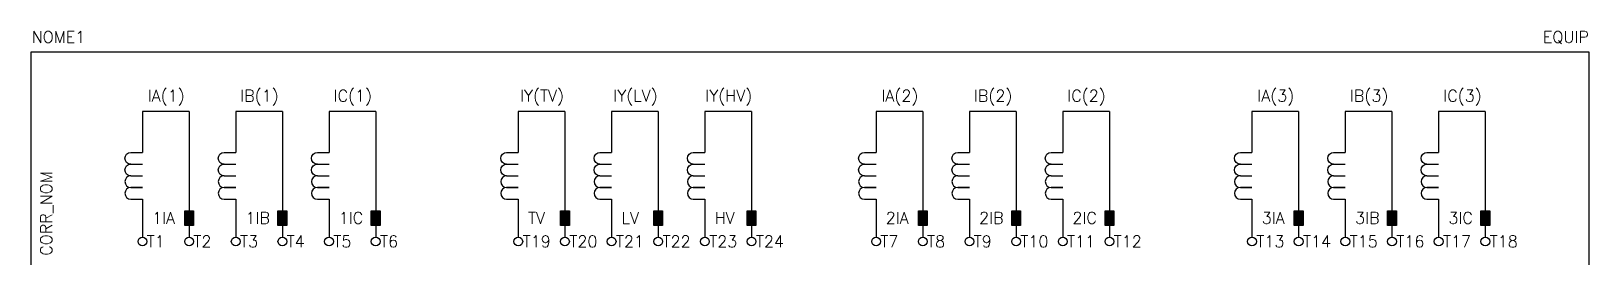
# Model space of a CAD drawing. Extents: x 377 to 645, y 328 to 368.
import ezdxf
from ezdxf.enums import TextEntityAlignment as Align

# ---------------------------------------------------------------- set-up
doc = ezdxf.new("R2010")
doc.units = 0
doc.header["$MEASUREMENT"] = 0
doc.layers.get('0').update_dxf_attribs({"linetype": 'CONTINUOUS'})
doc.styles.add('ROMANS', font='romans')

# ---------------------------------------------------------------- blocks, each defined once
blk = doc.blocks.new('RETANG')
at = {"color": 0}
blk.add_lwpolyline([(2.5, 0), (2.5, 1.5), (0, 1.5), (0, 0)], close=True, dxfattribs=at)
blk.add_solid([(0, 0), (0, 1.5), (2.5, 0), (2.5, 1.5)], dxfattribs=at)

msp = doc.modelspace()

# ---------------------------------------------------------------- linework, layer by layer
for p, q in [((377.45, 364.29), (644.51, 364.29)), ((377.45, 327.79), (377.45, 364.29)), ((644.51, 364.29), (644.51, 327.79)), ((394.52, 347.04), (396.52, 347.04)), ((394.52, 345.04), (396.52, 345.04)), ((410.52, 347.04), (412.52, 347.04)), ((410.52, 345.04), (412.52, 345.04)), ((426.52, 347.04), (428.52, 347.04)), ((426.52, 345.04), (428.52, 345.04)), ((458.97, 347.04), (460.97, 347.04)), ((458.97, 345.04), (460.97, 345.04)), ((474.97, 347.04), (476.97, 347.04)), ((474.97, 345.04), (476.97, 345.04)), ((490.97, 347.04), (492.97, 347.04)), ((490.97, 345.04), (492.97, 345.04)), ((520.31, 347.04), (522.31, 347.04)), ((520.31, 345.04), (522.31, 345.04)), ((536.31, 347.04), (538.31, 347.04)), ((536.31, 345.04), (538.31, 345.04)), ((552.31, 347.04), (554.31, 347.04)), ((552.31, 345.04), (554.31, 345.04)), ((584.76, 347.04), (586.76, 347.04)), ((584.76, 345.04), (586.76, 345.04)), ((600.76, 347.04), (602.76, 347.04)), ((600.76, 345.04), (602.76, 345.04)), ((616.76, 347.04), (618.76, 347.04)), ((616.76, 345.04), (618.76, 345.04)), ((394.52, 343.04), (396.52, 343.04)), ((394.52, 343.04), (396.52, 343.04)), ((410.52, 343.04), (412.52, 343.04)), ((410.52, 343.04), (412.52, 343.04)), ((426.52, 343.04), (428.52, 343.04)), ((426.52, 343.04), (428.52, 343.04)), ((458.97, 343.04), (460.97, 343.04)), ((458.97, 343.04), (460.97, 343.04)), ((474.97, 343.04), (476.97, 343.04)), ((474.97, 343.04), (476.97, 343.04)), ((490.97, 343.04), (492.97, 343.04)), ((490.97, 343.04), (492.97, 343.04)), ((520.31, 343.04), (522.31, 343.04)), ((520.31, 343.04), (522.31, 343.04)), ((536.31, 343.04), (538.31, 343.04)), ((536.31, 343.04), (538.31, 343.04)), ((552.31, 343.04), (554.31, 343.04)), ((552.31, 343.04), (554.31, 343.04)), ((584.76, 343.04), (586.76, 343.04)), ((584.76, 343.04), (586.76, 343.04)), ((600.76, 343.04), (602.76, 343.04)), ((600.76, 343.04), (602.76, 343.04)), ((616.76, 343.04), (618.76, 343.04)), ((616.76, 343.04), (618.76, 343.04)), ((394.52, 341.04), (396.52, 341.04)), ((396.52, 341.04), (394.52, 341.04)), ((410.52, 341.04), (412.52, 341.04)), ((412.52, 341.04), (410.52, 341.04)), ((426.52, 341.04), (428.52, 341.04)), ((428.52, 341.04), (426.52, 341.04)), ((458.97, 341.04), (460.97, 341.04)), ((460.97, 341.04), (458.97, 341.04)), ((474.97, 341.04), (476.97, 341.04)), ((476.97, 341.04), (474.97, 341.04)), ((490.97, 341.04), (492.97, 341.04)), ((492.97, 341.04), (490.97, 341.04)), ((520.31, 341.04), (522.31, 341.04)), ((522.31, 341.04), (520.31, 341.04)), ((536.31, 341.04), (538.31, 341.04)), ((538.31, 341.04), (536.31, 341.04)), ((552.31, 341.04), (554.31, 341.04)), ((554.31, 341.04), (552.31, 341.04)), ((584.76, 341.04), (586.76, 341.04)), ((586.76, 341.04), (584.76, 341.04)), ((600.76, 341.04), (602.76, 341.04)), ((602.76, 341.04), (600.76, 341.04)), ((616.76, 341.04), (618.76, 341.04)), ((618.76, 341.04), (616.76, 341.04)), ((394.52, 339.04), (396.52, 339.04)), ((410.52, 339.04), (412.52, 339.04)), ((426.52, 339.04), (428.52, 339.04)), ((458.97, 339.04), (460.97, 339.04)), ((474.97, 339.04), (476.97, 339.04)), ((490.97, 339.04), (492.97, 339.04)), ((520.31, 339.04), (522.31, 339.04)), ((536.31, 339.04), (538.31, 339.04)), ((552.31, 339.04), (554.31, 339.04)), ((584.76, 339.04), (586.76, 339.04)), ((600.76, 339.04), (602.76, 339.04)), ((616.76, 339.04), (618.76, 339.04))]:
    msp.add_line(p, q)
at = {"color": 0}
for p, q in [((396.52, 354.04), (396.52, 347.04)), ((404.52, 354.04), (396.52, 354.04)), ((404.52, 354.04), (404.52, 332.54)), ((412.52, 354.04), (412.52, 347.04)), ((420.52, 354.04), (412.52, 354.04)), ((420.52, 354.04), (420.52, 332.54)), ((428.52, 354.04), (428.52, 347.04)), ((436.52, 354.04), (428.52, 354.04)), ((436.52, 354.04), (436.52, 332.54)), ((460.97, 354.04), (460.97, 347.04)), ((468.97, 354.04), (460.97, 354.04)), ((468.97, 354.04), (468.97, 332.54)), ((476.97, 354.04), (476.97, 347.04)), ((484.97, 354.04), (476.97, 354.04)), ((484.97, 354.04), (484.97, 332.54)), ((492.97, 354.04), (492.97, 347.04)), ((500.97, 354.04), (492.97, 354.04)), ((500.97, 354.04), (500.97, 332.54)), ((522.31, 354.04), (522.31, 347.04)), ((530.31, 354.04), (522.31, 354.04)), ((530.31, 354.04), (530.31, 332.54)), ((538.31, 354.04), (538.31, 347.04)), ((546.31, 354.04), (538.31, 354.04)), ((546.31, 354.04), (546.31, 332.54)), ((554.31, 354.04), (554.31, 347.04)), ((562.31, 354.04), (554.31, 354.04)), ((562.31, 354.04), (562.31, 332.54)), ((586.76, 354.04), (586.76, 347.04)), ((594.76, 354.04), (586.76, 354.04)), ((594.76, 354.04), (594.76, 332.54)), ((602.76, 354.04), (602.76, 347.04)), ((610.76, 354.04), (602.76, 354.04)), ((610.76, 354.04), (610.76, 332.54)), ((618.76, 354.04), (618.76, 347.04)), ((626.76, 354.04), (618.76, 354.04)), ((626.76, 354.04), (626.76, 332.54)), ((396.52, 339.04), (396.52, 332.54)), ((412.52, 339.04), (412.52, 332.54)), ((428.52, 339.04), (428.52, 332.54)), ((460.97, 339.04), (460.97, 332.54)), ((476.97, 339.04), (476.97, 332.54)), ((492.97, 339.04), (492.97, 332.54)), ((522.31, 339.04), (522.31, 332.54)), ((538.31, 339.04), (538.31, 332.54)), ((554.31, 339.04), (554.31, 332.54)), ((586.76, 339.04), (586.76, 332.54)), ((602.76, 339.04), (602.76, 332.54)), ((618.76, 339.04), (618.76, 332.54))]:
    msp.add_line(p, q, dxfattribs=at)
for points in [[(394.52, 345.04, -1), (394.52, 347.04), (396.52, 347.04)], [(394.52, 343.04, -1), (394.52, 345.04), (396.52, 345.04)], [(410.52, 345.04, -1), (410.52, 347.04), (412.52, 347.04)], [(410.52, 343.04, -1), (410.52, 345.04), (412.52, 345.04)], [(426.52, 345.04, -1), (426.52, 347.04), (428.52, 347.04)], [(426.52, 343.04, -1), (426.52, 345.04), (428.52, 345.04)], [(458.97, 345.04, -1), (458.97, 347.04), (460.97, 347.04)], [(458.97, 343.04, -1), (458.97, 345.04), (460.97, 345.04)], [(474.97, 345.04, -1), (474.97, 347.04), (476.97, 347.04)], [(474.97, 343.04, -1), (474.97, 345.04), (476.97, 345.04)], [(490.97, 345.04, -1), (490.97, 347.04), (492.97, 347.04)], [(490.97, 343.04, -1), (490.97, 345.04), (492.97, 345.04)], [(520.31, 345.04, -1), (520.31, 347.04), (522.31, 347.04)], [(520.31, 343.04, -1), (520.31, 345.04), (522.31, 345.04)], [(536.31, 345.04, -1), (536.31, 347.04), (538.31, 347.04)], [(536.31, 343.04, -1), (536.31, 345.04), (538.31, 345.04)], [(552.31, 345.04, -1), (552.31, 347.04), (554.31, 347.04)], [(552.31, 343.04, -1), (552.31, 345.04), (554.31, 345.04)], [(584.76, 345.04, -1), (584.76, 347.04), (586.76, 347.04)], [(584.76, 343.04, -1), (584.76, 345.04), (586.76, 345.04)], [(600.76, 345.04, -1), (600.76, 347.04), (602.76, 347.04)], [(600.76, 343.04, -1), (600.76, 345.04), (602.76, 345.04)], [(616.76, 345.04, -1), (616.76, 347.04), (618.76, 347.04)], [(616.76, 343.04, -1), (616.76, 345.04), (618.76, 345.04)], [(394.52, 341.04, 1), (394.52, 339.04), (396.52, 339.04)], [(410.52, 341.04, 1), (410.52, 339.04), (412.52, 339.04)], [(426.52, 341.04, 1), (426.52, 339.04), (428.52, 339.04)], [(458.97, 341.04, 1), (458.97, 339.04), (460.97, 339.04)], [(474.97, 341.04, 1), (474.97, 339.04), (476.97, 339.04)], [(490.97, 341.04, 1), (490.97, 339.04), (492.97, 339.04)], [(520.31, 341.04, 1), (520.31, 339.04), (522.31, 339.04)], [(536.31, 341.04, 1), (536.31, 339.04), (538.31, 339.04)], [(552.31, 341.04, 1), (552.31, 339.04), (554.31, 339.04)], [(584.76, 341.04, 1), (584.76, 339.04), (586.76, 339.04)], [(600.76, 341.04, 1), (600.76, 339.04), (602.76, 339.04)], [(616.76, 341.04, 1), (616.76, 339.04), (618.76, 339.04)]]:
    msp.add_lwpolyline(points, format="xyb")
for centre in [(396.52, 331.79), (404.52, 331.79), (412.52, 331.79), (420.52, 331.79), (428.52, 331.79), (436.52, 331.79), (460.97, 331.79), (468.97, 331.79), (476.97, 331.79), (484.97, 331.79), (492.97, 331.79), (500.97, 331.79), (522.31, 331.79), (530.31, 331.79), (538.31, 331.79), (546.31, 331.79), (554.31, 331.79), (562.31, 331.79), (586.76, 331.79), (594.76, 331.79), (602.76, 331.79), (610.76, 331.79), (618.76, 331.79), (626.76, 331.79)]:
    msp.add_circle(centre, 0.75, dxfattribs=at)
for centre in [(394.52, 342.04), (410.52, 342.04), (426.52, 342.04), (458.97, 342.04), (474.97, 342.04), (490.97, 342.04), (520.31, 342.04), (536.31, 342.04), (552.31, 342.04), (584.76, 342.04), (600.76, 342.04), (616.76, 342.04)]:
    msp.add_arc(centre, 1, 90, 270)

# ---------------------------------------------------------------- block references
at = {"xscale": -1, "rotation": 90}
for p in [(405.27, 337.04), (421.27, 337.04), (437.27, 337.04), (469.72, 337.04), (485.72, 337.04), (501.72, 337.04), (531.06, 337.04), (547.06, 337.04), (563.06, 337.04), (595.51, 337.04), (611.51, 337.04), (627.51, 337.04)]:
    msp.add_blockref('RETANG', p, dxfattribs=at)

# ---------------------------------------------------------------- texts
at = {"style": 'ROMANS'}
for s, p in [('IA(1)', (400.6, 356.75)), ('IB(1)', (416.6, 356.75)), ('IC(1)', (432.6, 356.75)), ('IY(TV)', (465.05, 356.75)), ('IY(LV)', (481.05, 356.75)), ('IY(HV)', (497.05, 356.75)), ('IA(2)', (526.39, 356.75)), ('IB(2)', (542.39, 356.75)), ('IC(2)', (558.39, 356.75)), ('IA(3)', (590.84, 356.75)), ('IB(3)', (606.84, 356.75)), ('IC(3)', (622.84, 356.75))]:
    msp.add_text(s, height=2, dxfattribs=at).set_placement(p, align=Align.MIDDLE_CENTER)
for s, p in [('1IA', (398.19, 335.83)), ('1IB', (414.19, 335.83)), ('1IC', (430.19, 335.83)), ('TV', (462.64, 335.83)), ('LV', (478.64, 335.83)), ('HV', (494.64, 335.83)), ('2IA', (523.98, 335.83)), ('2IB', (539.98, 335.83)), ('2IC', (555.98, 335.83)), ('3IA', (588.43, 335.83)), ('3IB', (604.43, 335.83)), ('3IC', (620.43, 335.83))]:
    msp.add_text(s, height=2, dxfattribs=at).set_placement(p, align=Align.MIDDLE_LEFT)
at = {"lineweight": -3, "style": 'ROMANS'}
msp.add_attdef('NOME1', text='', height=2, dxfattribs=at).set_placement((382.15, 366.83), align=Align.MIDDLE_CENTER)
msp.add_attdef('EQUIP', text='', height=2, dxfattribs=at).set_placement((644.51, 366.83), align=Align.MIDDLE_RIGHT)
msp.add_attdef('CORR_NOM', text='', height=2, rotation=90, dxfattribs=at).set_placement((380.04, 329.34), align=Align.MIDDLE_LEFT)
for tag, p in [('T1', (397.27, 331.79)), ('T2', (405.27, 331.79)), ('T3', (413.27, 331.79)), ('T4', (421.27, 331.79)), ('T5', (429.27, 331.79)), ('T6', (437.27, 331.79)), ('T19', (461.72, 331.79)), ('T20', (469.72, 331.79)), ('T21', (477.72, 331.79)), ('T22', (485.72, 331.79)), ('T23', (493.72, 331.79)), ('T24', (501.72, 331.79)), ('T7', (523.06, 331.79)), ('T8', (531.06, 331.79)), ('T9', (539.06, 331.79)), ('T10', (547.06, 331.79)), ('T11', (555.06, 331.79)), ('T12', (563.06, 331.79)), ('T13', (587.51, 331.79)), ('T14', (595.51, 331.79)), ('T15', (603.51, 331.79)), ('T16', (611.51, 331.79)), ('T17', (619.51, 331.79)), ('T18', (627.51, 331.79))]:
    msp.add_attdef(tag, text='', height=2, dxfattribs=at).set_placement(p, align=Align.MIDDLE_LEFT)

doc.saveas('drawing.dxf')
